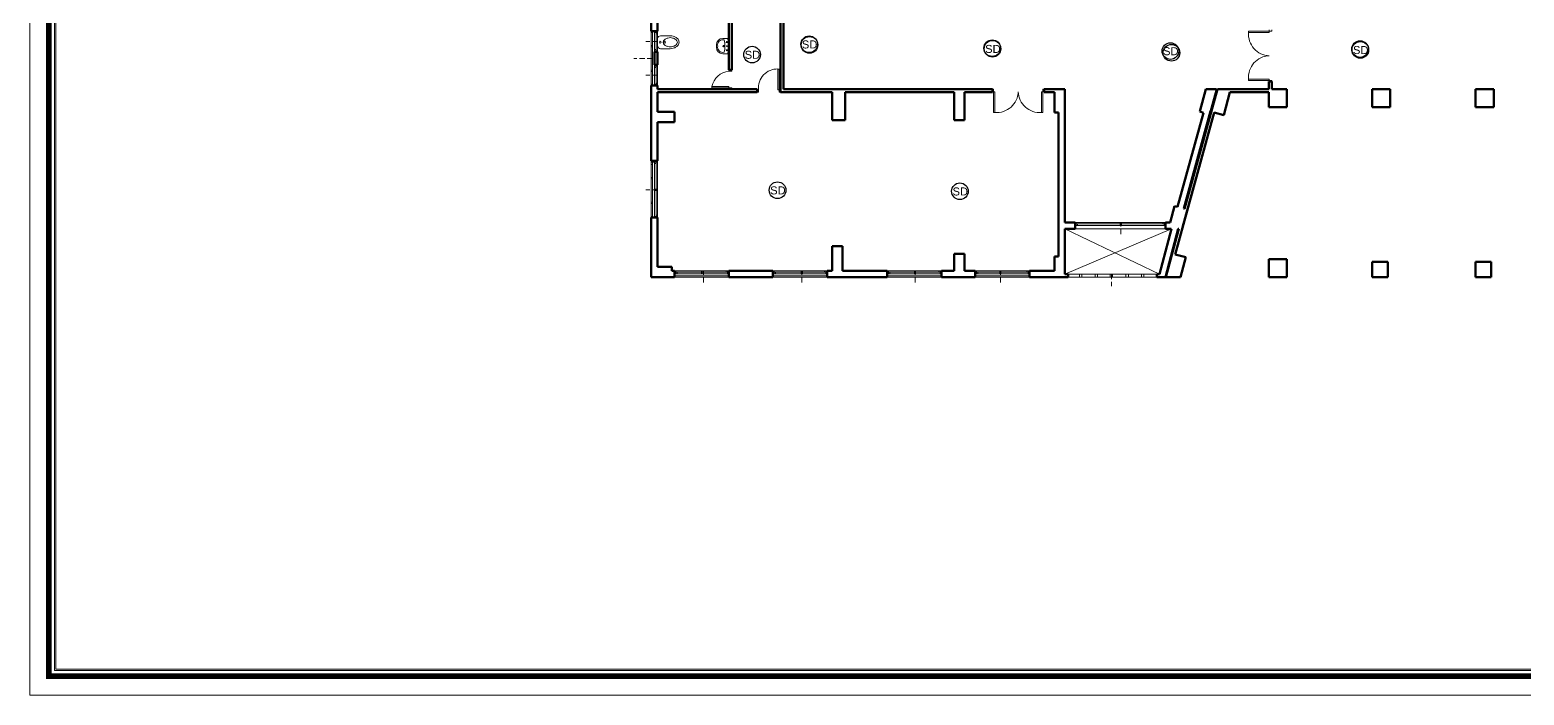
# Model space of a CAD drawing. Extents: x -24 to 119, y -16 to 95.
# Drawn here: x -24 to 33.8, y -16.2 to 9.6 of the extents above; entities that cross this region are included whole.
import ezdxf

# ---------------------------------------------------------------- set-up
doc = ezdxf.new("R2010")
doc.units = 0
doc.header["$LTSCALE"] = 0.8
doc.header["$MEASUREMENT"] = 0
doc.linetypes.add('HIDDEN', pattern=[0.375, 0.25, -0.125])
doc.layers.get('0').update_dxf_attribs({"linetype": 'CONTINUOUS', "lineweight": 20})
for name, color, linetype, lineweight in [('DOOR', 1, 'CONTINUOUS', 20), ('FRAM', 5, 'CONTINUOUS', 20), ('Walls', 1, 'CONTINUOUS', 50), ('WC', 3, 'CONTINUOUS', 20), ('WIN', 1, 'CONTINUOUS', 15)]:
    doc.layers.add(name, color=color, linetype=linetype, lineweight=lineweight)
doc.layers.add('FAS', color=4, linetype='CONTINUOUS')
doc.styles.add('ROMANS', font='arial.ttf', dxfattribs={"width": 1.15, "height": 0.2})

# ---------------------------------------------------------------- blocks, each defined once
blk = doc.blocks.new('BD2')
for p, q in [((0.09, 0), (-0.09, 0)), ((-0.162, -0.315), (-0.162, -0.072)), ((0.162, -0.315), (0.162, -0.072))]:
    blk.add_line(p, q)
blk.add_lwpolyline([(0.162, -0.315, -0.000019), (0.162, -0.315, -0.087733), (0.149, -0.389, -0.074053), (0.116, -0.464, -0.109817), (0.058, -0.523), (0, -0.541), (-0.058, -0.523, -0.109817), (-0.116, -0.464, -0.074053), (-0.149, -0.389, -0.087733), (-0.162, -0.315, -0.087733)], format="xyb")
blk.add_lwpolyline([(-0.117, -0.315, -0.090619), (-0.106, -0.255, -0.076271), (-0.078, -0.19, -0.09883), (-0.036, -0.145), (-0.001, -0.136), (0.039, -0.148, -0.099446), (0.078, -0.19, -0.076271), (0.106, -0.255, -0.090619), (0.117, -0.315, -0.090619), (0.106, -0.375, -0.076271), (0.078, -0.44, -0.099446), (0.039, -0.482), (0, -0.494), (-0.039, -0.482, -0.099446), (-0.078, -0.44, -0.076271), (-0.106, -0.375, -0.090619)], format="xyb", close=True)
for centre in [(0.001, -0.067), (0.001, -0.176)]:
    blk.add_circle(centre, 0.0225)
for centre, start, end in [((-0.09, -0.072), 90, 180), ((0.09, -0.072), 360, 90)]:
    blk.add_arc(centre, 0.072, start, end)
blk = doc.blocks.new('A$C455E5B58')
for p, q in [((-0.295, 0.23), (-0.295, 0.05)), ((0.045, 0.48), (-0.045, 0.48)), ((0.295, 0.05), (0.295, 0.23))]:
    blk.add_line(p, q)
for centre, radius in [((-0.158, 0.075), 0.02), ((0, 0.2), 0.025), ((0, 0.075), 0.01), ((0.158, 0.075), 0.02)]:
    blk.add_circle(centre, radius)
for centre, radius, start, end in [((-0.045, 0.23), 0.25, 90, 180), ((0, 0.895), 0.895, 250.76054, 289.23946), ((-0.045, 0.23), 0.2, 76.99712, 193.71727), ((0, 1.045), 0.895, 254.49665, 285.50335), ((0.045, 0.23), 0.2, 346.28273, 103.00288), ((0.045, 0.23), 0.25, 0, 90)]:
    blk.add_arc(centre, radius, start, end)

msp = doc.modelspace()

# ---------------------------------------------------------------- linework, layer by layer
at = {"layer": 'DOOR'}
for p, q in [((23.9, 9.562), (23.9, 9.512)), ((23.9, 9.512), (24, 9.512)), ((24, 9.512), (24, 9.562)), ((3, 8.02), (3, 7.97)), ((3, 7.97), (3.12, 7.97)), ((3.12, 7.97), (3.12, 8.02)), ((23.9, 7.562), (23.9, 7.612)), ((23.9, 7.612), (24, 7.612)), ((24, 7.612), (24, 7.562)), ((3, 7.27), (3, 7.32)), ((3, 7.32), (3.12, 7.32)), ((3.12, 7.32), (3.12, 7.27)), ((4.1, 7.25), (4.15, 7.25)), ((4.15, 7.15), (4.1, 7.15)), ((4.15, 7.25), (4.15, 7.15)), ((5, 7.25), (4.95, 7.25)), ((4.95, 7.25), (4.95, 7.15)), ((4.95, 7.15), (5, 7.15)), ((13.243, 7.27), (13.193, 7.27)), ((13.193, 7.17), (13.243, 7.17)), ((13.243, 7.17), (13.243, 7.27)), ((15.143, 7.27), (15.193, 7.27)), ((15.143, 7.17), (15.143, 7.27)), ((15.193, 7.17), (15.143, 7.17))]:
    msp.add_line(p, q, dxfattribs=at)
for points in [[(23.1, 9.462), (23.1, 9.512), (23.9, 9.512), (23.9, 9.462)], [(4.95, 8.05), (4.9, 8.05), (4.9, 7.25), (4.95, 7.25)], [(23.1, 7.612), (23.1, 7.662), (23.9, 7.662), (23.9, 7.612)], [(2.35, 7.32), (2.35, 7.37), (3, 7.37), (3, 7.32)], [(13.293, 6.37), (13.243, 6.37), (13.243, 7.17), (13.293, 7.17)], [(15.143, 6.37), (15.093, 6.37), (15.093, 7.17), (15.143, 7.17)]]:
    msp.add_lwpolyline(points, close=True, dxfattribs=at)
for centre, radius, start, end in [((23.932, 9.397), 0.835, 175.48084, 267.78624), ((23.932, 7.728), 0.835, 92.21376, 184.51916), ((3.09, 7.22), 0.755, 96.86841, 168.55037), ((4.88, 7.318), 0.733, 88.4075, 185.28772), ((13.359, 7.202), 0.835, 265.48084, 357.78624), ((15.027, 7.202), 0.835, 182.21376, 274.51916)]:
    msp.add_arc(centre, radius, start, end, dxfattribs=at)
at = {"layer": 'FAS'}
for centre in [(6.112, 9.006), (6.122, 8.983), (3.901, 8.607), (13.19, 8.856), (13.198, 8.833), (20.078, 8.745), (20.115, 8.676), (27.411, 8.821), (27.422, 8.79), (4.885, 3.363), (11.938, 3.322)]:
    msp.add_circle(centre, 0.322, dxfattribs=at)
at = {"layer": 'FRAM'}
msp.add_lwpolyline([(-24.024, -16.156), (115.976, -16.156), (115.976, 95.22), (-24.024, 95.22)], close=True, dxfattribs=at)
at = {"layer": 'FRAM', "const_width": 0.218}
msp.add_lwpolyline([(-23.288, -15.42), (115.239, -15.42), (115.239, 94.484), (-23.288, 94.484)], close=True, dxfattribs=at)
at = {"layer": 'FRAM'}
for points in [[(98.967, 94.211), (98.967, -15.202), (-23.07, -15.202), (-23.07, 94.266), (98.967, 94.266), (98.967, 94.211)], [(98.912, 94.211), (98.912, -15.147), (-23.015, -15.147), (-23.015, 94.211), (98.912, 94.211), (98.912, 94.211)]]:
    msp.add_lwpolyline(points, dxfattribs=at)
at = {"layer": 'Walls'}
for p, q in [((5.12, 12.67), (5.12, 7.27)), ((0, 10.859), (0, 9.509)), ((0.25, 9.85), (0.25, 9.509)), ((3, 9.85), (3, 8.02)), ((3.12, 9.85), (3.12, 8.02)), ((5, 9.85), (5, 7.15)), ((0, 9.509), (0.25, 9.509)), ((0.25, 9.509), (0, 9.509)), ((0.25, 9.509), (0, 9.509)), ((0, 9.509), (0.25, 9.509)), ((0.25, 9.509), (0.13, 9.509)), ((0.25, 9.509), (0.13, 9.509)), ((0.25, 9.509), (0.13, 9.509)), ((0.25, 9.509), (0.13, 9.509)), ((0.25, 8.709), (0.13, 8.709)), ((0.13, 8.709), (0.13, 8.209)), ((0.25, 8.709), (0.13, 8.709)), ((0.25, 8.709), (0.13, 8.709)), ((0.13, 8.709), (0.25, 8.709)), ((0.25, 8.709), (0.25, 8.209)), ((0.25, 8.209), (0.13, 8.209)), ((0.25, 8.209), (0.13, 8.209)), ((0.13, 8.209), (0.25, 8.209)), ((3, 8.02), (3.12, 8.02)), ((3.12, 8.02), (3, 8.02)), ((3, 8.02), (3.12, 8.02)), ((23.88, 7.27), (23.88, 7.562)), ((24, 7.562), (23.88, 7.562)), ((23.88, 7.27), (23.88, 7.562)), ((24, 7.27), (24, 7.562)), ((24, 7.27), (24, 7.562)), ((0, 7.409), (0, 4.503)), ((0, 7.409), (0.25, 7.409)), ((0.25, 7.409), (0.13, 7.409)), ((0.25, 7.409), (0.25, 7.27)), ((4.1, 7.27), (0.25, 7.27)), ((4.1, 7.15), (0.25, 7.15)), ((0.25, 7.15), (0.25, 6.4)), ((3.12, 7.27), (3, 7.27)), ((3.12, 7.27), (3, 7.27)), ((3, 7.27), (3.12, 7.27)), ((4.1, 7.15), (4.1, 7.27)), ((5, 7.15), (5, 7.27)), ((7, 7.15), (5, 7.15)), ((5.12, 7.27), (13.193, 7.27)), ((7, 6.07), (7, 7.15)), ((7.5, 7.15), (11.72, 7.15)), ((7.5, 7.15), (7.5, 6.07)), ((11.72, 6.07), (11.72, 7.15)), ((13.193, 7.15), (12.12, 7.15)), ((12.12, 7.15), (12.12, 6.07)), ((13.193, 7.27), (13.193, 7.15)), ((13.193, 7.27), (13.193, 7.15)), ((13.193, 7.27), (13.193, 7.15)), ((16, 7.27), (15.193, 7.27)), ((15.193, 7.27), (15.193, 7.15)), ((15.193, 7.27), (15.193, 7.15)), ((15.6, 7.15), (15.193, 7.15)), ((15.6, 6.37), (15.6, 7.15)), ((16, 2.12), (16, 7.27)), ((21.869, 7.27), (20.593, 2.651)), ((21.9, 7.27), (20.622, 2.643)), ((21.448, 7.27), (21.215, 6.401)), ((21.862, 7.27), (21.448, 7.27)), ((21.9, 7.27), (23.88, 7.27)), ((22.143, 6.27), (22.378, 7.15)), ((22.307, 7.27), (23.88, 7.27)), ((22.378, 7.15), (23.88, 7.15)), ((23.88, 6.57), (23.88, 7.15)), ((24, 7.27), (24.58, 7.27)), ((24.58, 7.27), (24.58, 6.57)), ((27.88, 6.57), (27.88, 7.27)), ((27.88, 7.27), (28.58, 7.27)), ((28.58, 7.27), (28.58, 6.57)), ((32.58, 7.27), (31.88, 7.27)), ((31.88, 7.27), (31.88, 6.57)), ((32.58, 6.57), (32.58, 7.27)), ((0.25, 6.4), (0.9, 6.4)), ((0.9, 6.4), (0.9, 6)), ((15.75, 6.37), (15.6, 6.37)), ((15.75, 0.8), (15.75, 6.37)), ((21.775, 6.369), (20.26, 0.882)), ((21.359, 6.362), (20.351, 2.715)), ((21.359, 6.362), (20.351, 2.715)), ((21.775, 6.369), (20.547, 1.92)), ((21.634, 6.42), (20.593, 2.651)), ((21.215, 6.401), (21.358, 6.361)), ((21.215, 6.401), (21.359, 6.362)), ((21.775, 6.369), (22.143, 6.27)), ((24.58, 6.57), (23.88, 6.57)), ((28.58, 6.57), (27.88, 6.57)), ((31.88, 6.57), (32.58, 6.57)), ((0.25, 6), (0.25, 4.503)), ((0.9, 6), (0.25, 6)), ((7.5, 6.07), (7, 6.07)), ((12.12, 6.07), (11.72, 6.07)), ((0, 4.503), (0.25, 4.503)), ((0.25, 4.503), (0.13, 4.503)), ((0.25, 4.503), (0.13, 4.503)), ((20.235, 2.746), (20.068, 2.12)), ((20.351, 2.715), (20.235, 2.746)), ((20.593, 2.651), (20.622, 2.643)), ((0, 2.303), (0, 0)), ((0.25, 2.303), (0, 2.303)), ((0, 2.303), (0.25, 2.303)), ((0.25, 2.303), (0.13, 2.303)), ((0.25, 2.303), (0.25, 0.4)), ((16.39, 2.12), (16, 2.12)), ((16, 0.12), (16, 1.87)), ((16.39, 1.87), (16, 1.87)), ((16.39, 2.12), (16.39, 1.87)), ((16.39, 2.12), (16.39, 2)), ((20.125, 1.87), (19.656, 0.12)), ((20.384, 1.87), (19.883, 0)), ((20.068, 2.12), (19.89, 2.12)), ((19.89, 2.12), (19.89, 1.87)), ((19.89, 2), (19.89, 2.12)), ((20.104, 1.87), (19.89, 1.87)), ((20.408, 1.87), (19.907, 0)), ((20.408, 1.87), (19.907, 0)), ((20.408, 1.87), (20.384, 1.87)), ((7.4, 1.2), (7, 1.2)), ((7, 0.25), (7, 1.2)), ((7.4, 0.25), (7.4, 1.2)), ((11.72, 0.25), (11.72, 0.9)), ((11.72, 0.9), (12.12, 0.9)), ((12.12, 0.9), (12.12, 0.25)), ((15.75, 0.8), (15.6, 0.8)), ((15.6, 0.8), (15.6, 0.25)), ((20.26, 0.882), (20.669, 0.773)), ((20.669, 0.773), (20.462, 0)), ((23.88, 0), (23.88, 0.7)), ((23.88, 0.7), (24.58, 0.7)), ((24.58, 0.7), (24.58, 0)), ((28.48, 0.6), (27.88, 0.6)), ((27.88, 0.6), (27.88, 0)), ((28.48, 0), (28.48, 0.6)), ((32.48, 0.6), (31.88, 0.6)), ((31.88, 0.6), (31.88, 0)), ((32.48, 0), (32.48, 0.6)), ((0.903, 0), (0, 0)), ((0.8, 0.4), (0.25, 0.4)), ((0.8, 0.25), (0.8, 0.4)), ((0.8, 0.25), (0.903, 0.25)), ((0.903, 0.25), (0.903, 0.13)), ((0.903, 0.25), (0.903, 0)), ((3.003, 0.25), (3.003, 0.13)), ((3.003, 0), (3.003, 0.25)), ((3.003, 0.25), (4.707, 0.25)), ((4.707, 0), (3.003, 0)), ((4.707, 0.25), (4.707, 0.13)), ((4.707, 0.25), (4.707, 0)), ((6.807, 0.25), (6.807, 0.13)), ((6.807, 0), (6.807, 0.25)), ((6.807, 0.25), (7, 0.25)), ((7, 0), (6.807, 0)), ((9.129, 0), (7, 0)), ((9.129, 0.25), (7.4, 0.25)), ((9.129, 0.25), (9.129, 0.13)), ((9.129, 0.25), (9.129, 0)), ((11.72, 0.25), (11.229, 0.25)), ((11.229, 0.25), (11.229, 0.13)), ((11.229, 0), (11.229, 0.25)), ((12.528, 0.25), (12.12, 0.25)), ((12.528, 0.25), (12.528, 0.13)), ((12.528, 0.25), (12.528, 0)), ((15.6, 0.25), (14.628, 0.25)), ((14.628, 0.25), (14.628, 0.13)), ((14.628, 0), (14.628, 0.25)), ((16.125, 0), (14.628, 0)), ((16, 0.12), (16.125, 0.12)), ((16.125, 0.12), (16.125, 0)), ((19.656, 0.12), (19.555, 0.12)), ((19.555, 0.12), (19.555, 0)), ((19.555, 0), (19.883, 0)), ((24.58, 0), (23.88, 0)), ((27.88, 0), (28.48, 0)), ((31.88, 0), (32.48, 0)), ((12.528, 0), (11.229, 0)), ((20.462, 0), (19.907, 0))]:
    msp.add_line(p, q, dxfattribs=at)
at = {"layer": 'WC'}
for p, q in [((20.125, 1.87), (16, 0.12)), ((16, 1.87), (19.656, 0.12))]:
    msp.add_line(p, q, dxfattribs=at)
at = {"layer": 'WIN'}
for p, q in [((0, 7.409), (0, 9.509)), ((0.05, 9.459), (0, 9.459)), ((0.05, 7.409), (0.05, 9.509)), ((0.13, 9.509), (0.13, 8.709)), ((0.13, 9.509), (0.13, 8.709)), ((0.13, 9.509), (0.13, 9.459)), ((0.25, 9.509), (0.13, 9.509)), ((0.25, 9.509), (0.13, 9.509)), ((0.13, 9.459), (0.13, 8.809)), ((0.13, 9.459), (0.25, 9.459)), ((0.19, 9.459), (0.19, 8.759)), ((0.19, 9.409), (0.25, 9.409)), ((0.25, 8.709), (0.25, 9.509)), ((0.25, 8.709), (0.25, 9.509)), ((0.25, 9.509), (0.25, 8.759)), ((0.05, 8.959), (0, 8.959)), ((0.05, 8.909), (0, 8.909)), ((0.13, 8.809), (0.19, 8.809)), ((0.13, 8.809), (0.13, 8.709)), ((0.13, 8.759), (0.25, 8.759)), ((0.25, 8.709), (0.13, 8.709)), ((0.25, 8.759), (0.25, 8.709)), ((0.13, 7.409), (0.13, 8.209)), ((0.13, 7.409), (0.13, 8.209)), ((0.13, 8.109), (0.13, 8.209)), ((0.25, 8.209), (0.13, 8.209)), ((0.13, 8.159), (0.25, 8.159)), ((0.13, 8.109), (0.19, 8.109)), ((0.13, 7.459), (0.13, 8.109)), ((0.19, 7.459), (0.19, 8.159)), ((0.25, 8.209), (0.25, 7.409)), ((0.25, 8.209), (0.25, 7.409)), ((0.25, 8.159), (0.25, 8.209)), ((0.25, 7.409), (0.25, 8.159)), ((0.05, 8.009), (0, 8.009)), ((0.05, 7.959), (0, 7.959)), ((0.05, 7.459), (0, 7.459)), ((0.13, 7.459), (0.25, 7.459)), ((0.13, 7.409), (0.13, 7.459)), ((0.25, 7.409), (0.13, 7.409)), ((0.19, 7.509), (0.25, 7.509)), ((0, 2.303), (0, 4.503)), ((0.13, 4.453), (0, 4.453)), ((0.05, 4.353), (0, 4.353)), ((0.05, 2.303), (0.05, 4.453)), ((0.13, 2.303), (0.13, 4.503)), ((0.13, 2.303), (0.13, 4.503)), ((0.13, 4.403), (0.13, 4.503)), ((0.25, 4.503), (0.13, 4.503)), ((0.13, 4.453), (0.25, 4.453)), ((0.13, 4.403), (0.19, 4.403)), ((0.13, 2.353), (0.13, 4.403)), ((0.19, 2.353), (0.19, 4.453)), ((0.25, 4.503), (0.25, 2.303)), ((0.25, 4.503), (0.25, 2.303)), ((0.25, 4.453), (0.25, 4.503)), ((0.25, 2.303), (0.25, 4.453)), ((0.05, 3.853), (0, 3.853)), ((0.05, 3.803), (0, 3.803)), ((0.05, 2.903), (0, 2.903)), ((0.13, 3.405), (0.19, 3.405)), ((0.13, 3.355), (0.19, 3.355)), ((0.19, 3.405), (0.25, 3.405)), ((0.19, 3.355), (0.25, 3.355)), ((0.05, 2.853), (0, 2.853)), ((0.05, 2.353), (0, 2.353)), ((0.13, 2.353), (0.25, 2.353)), ((0.13, 2.303), (0.13, 2.353)), ((0.19, 2.403), (0.25, 2.403)), ((0.25, 2.303), (0.13, 2.303)), ((16.39, 2.12), (19.89, 2.12)), ((16.39, 2.12), (19.89, 2.12)), ((16.44, 2.12), (16.39, 2.12)), ((19.89, 2), (16.39, 2)), ((19.89, 2), (16.39, 2)), ((16.49, 2), (16.39, 2)), ((19.89, 2), (16.39, 2)), ((19.89, 1.87), (16.39, 1.87)), ((16.44, 2), (16.44, 2.12)), ((19.89, 2.12), (16.44, 2.12)), ((19.84, 2.06), (16.44, 2.06)), ((16.49, 2), (16.49, 2.06)), ((19.84, 2), (16.49, 2)), ((18.138, 2.06), (18.138, 2.12)), ((18.138, 2), (18.138, 2.06)), ((18.188, 2.06), (18.188, 2.12)), ((18.188, 2), (18.188, 2.06)), ((19.79, 2.06), (19.79, 2.12)), ((19.84, 2), (19.84, 2.12)), ((19.89, 2), (19.84, 2)), ((19.89, 2.12), (19.89, 2)), ((0.903, 0.25), (3.003, 0.25)), ((0.903, 0.25), (3.003, 0.25)), ((0.953, 0.25), (0.903, 0.25)), ((3.003, 0.13), (0.903, 0.13)), ((3.003, 0.13), (0.903, 0.13)), ((1.003, 0.13), (0.903, 0.13)), ((3.003, 0.05), (0.903, 0.05)), ((3.003, 0), (0.903, 0)), ((0.953, 0.13), (0.953, 0.25)), ((3.003, 0.25), (0.953, 0.25)), ((2.953, 0.19), (0.953, 0.19)), ((1.003, 0.13), (1.003, 0.19)), ((2.953, 0.13), (1.003, 0.13)), ((1.951, 0.19), (1.951, 0.25)), ((1.951, 0.13), (1.951, 0.19)), ((2.001, 0.19), (2.001, 0.25)), ((2.001, 0.13), (2.001, 0.19)), ((2.903, 0.19), (2.903, 0.25)), ((2.953, 0.13), (2.953, 0.25)), ((3.003, 0.13), (2.953, 0.13)), ((3.003, 0.25), (3.003, 0.13)), ((4.707, 0.25), (6.807, 0.25)), ((4.707, 0.25), (6.807, 0.25)), ((4.757, 0.25), (4.707, 0.25)), ((6.807, 0.13), (4.707, 0.13)), ((6.807, 0.13), (4.707, 0.13)), ((4.807, 0.13), (4.707, 0.13)), ((6.807, 0), (4.707, 0)), ((6.81, 0.05), (4.71, 0.05)), ((4.757, 0.13), (4.757, 0.25)), ((6.807, 0.25), (4.757, 0.25)), ((6.757, 0.19), (4.757, 0.19)), ((4.807, 0.13), (4.807, 0.19)), ((6.757, 0.13), (4.807, 0.13)), ((5.805, 0.19), (5.805, 0.25)), ((5.805, 0.13), (5.805, 0.19)), ((5.855, 0.19), (5.855, 0.25)), ((5.855, 0.13), (5.855, 0.19)), ((6.707, 0.19), (6.707, 0.25)), ((6.757, 0.13), (6.757, 0.25)), ((6.807, 0.13), (6.757, 0.13)), ((6.807, 0.25), (6.807, 0.13)), ((9.129, 0.25), (11.229, 0.25)), ((9.129, 0.25), (11.229, 0.25)), ((9.179, 0.25), (9.129, 0.25)), ((11.229, 0.13), (9.129, 0.13)), ((11.229, 0.13), (9.129, 0.13)), ((9.229, 0.13), (9.129, 0.13)), ((11.229, 0.05), (9.129, 0.05)), ((11.229, 0), (9.129, 0)), ((9.179, 0.13), (9.179, 0.25)), ((11.229, 0.25), (9.179, 0.25)), ((11.179, 0.19), (9.179, 0.19)), ((9.229, 0.13), (9.229, 0.19)), ((11.179, 0.13), (9.229, 0.13)), ((10.177, 0.19), (10.177, 0.25)), ((10.177, 0.13), (10.177, 0.19)), ((10.227, 0.19), (10.227, 0.25)), ((10.227, 0.13), (10.227, 0.19)), ((11.129, 0.19), (11.129, 0.25)), ((11.179, 0.13), (11.179, 0.25)), ((11.229, 0.13), (11.179, 0.13)), ((11.229, 0.25), (11.229, 0.13)), ((12.528, 0.25), (14.628, 0.25)), ((12.528, 0.25), (14.628, 0.25)), ((12.578, 0.25), (12.528, 0.25)), ((14.628, 0.13), (12.528, 0.13)), ((14.628, 0.13), (12.528, 0.13)), ((12.628, 0.13), (12.528, 0.13)), ((14.628, 0.05), (12.528, 0.05)), ((14.628, 0), (12.528, 0)), ((12.578, 0.13), (12.578, 0.25)), ((14.628, 0.25), (12.578, 0.25)), ((14.578, 0.19), (12.578, 0.19)), ((12.628, 0.13), (12.628, 0.19)), ((14.578, 0.13), (12.628, 0.13)), ((13.476, 0.19), (13.476, 0.25)), ((13.476, 0.13), (13.476, 0.19)), ((13.526, 0.19), (13.526, 0.25)), ((13.526, 0.13), (13.526, 0.19)), ((14.528, 0.19), (14.528, 0.25)), ((14.578, 0.13), (14.578, 0.25)), ((14.628, 0.13), (14.578, 0.13)), ((14.628, 0.25), (14.628, 0.13)), ((16, 0.12), (19.656, 0.12)), ((16, 0), (19.624, 0))]:
    msp.add_line(p, q, dxfattribs=at)
at = {"layer": 'WIN', "linetype": 'HIDDEN'}
for p, q in [((0.25, 9.109), (-0.21, 9.109)), ((0.05, 8.459), (-0.665, 8.459)), ((0.25, 7.809), (-0.21, 7.809)), ((0.25, 3.378), (-0.21, 3.378)), ((18.165, 1.66), (18.165, 2.12)), ((2.023, -0.21), (2.023, 0.25)), ((5.83, -0.21), (5.83, 0.25)), ((10.204, -0.21), (10.204, 0.25)), ((13.504, -0.21), (13.504, 0.25)), ((17.795, 0.12), (17.795, -0.34))]:
    msp.add_line(p, q, dxfattribs=at)
at = {"layer": 'WIN'}
for points in [[(16.657, 0), (16.565, 0), (16.565, 0.12), (16.657, 0.12)], [(17.259, 0), (17.167, 0), (17.167, 0.12), (17.259, 0.12)], [(17.841, 0), (17.749, 0), (17.749, 0.12), (17.841, 0.12)], [(18.453, 0), (18.36, 0), (18.36, 0.12), (18.453, 0.12)], [(19.052, 0), (18.96, 0), (18.96, 0.12), (19.052, 0.12)]]:
    msp.add_lwpolyline(points, close=True, dxfattribs=at)

# ---------------------------------------------------------------- block references
at = {"layer": 'WC', "xscale": 1.548384689762571, "yscale": 1.548384689762571, "zscale": 1.548384689762571, "rotation": 89.99999999999999}
msp.add_blockref('BD2', (0.25, 9.084), dxfattribs=at)
at = {"layer": 'WC', "xscale": -1, "rotation": 90}
msp.add_blockref('A$C455E5B58', (3, 8.935), dxfattribs=at)

# ---------------------------------------------------------------- texts
at = {"layer": 'FAS', "color": 1, "style": 'ROMANS'}
for p in [(3.616, 8.445), (5.827, 8.845), (12.913, 8.672), (19.793, 8.583), (27.137, 8.628), (4.6, 3.202), (11.653, 3.161)]:
    msp.add_text('SD', height=0.3094, dxfattribs=at).set_placement(p)

doc.saveas('drawing.dxf')
